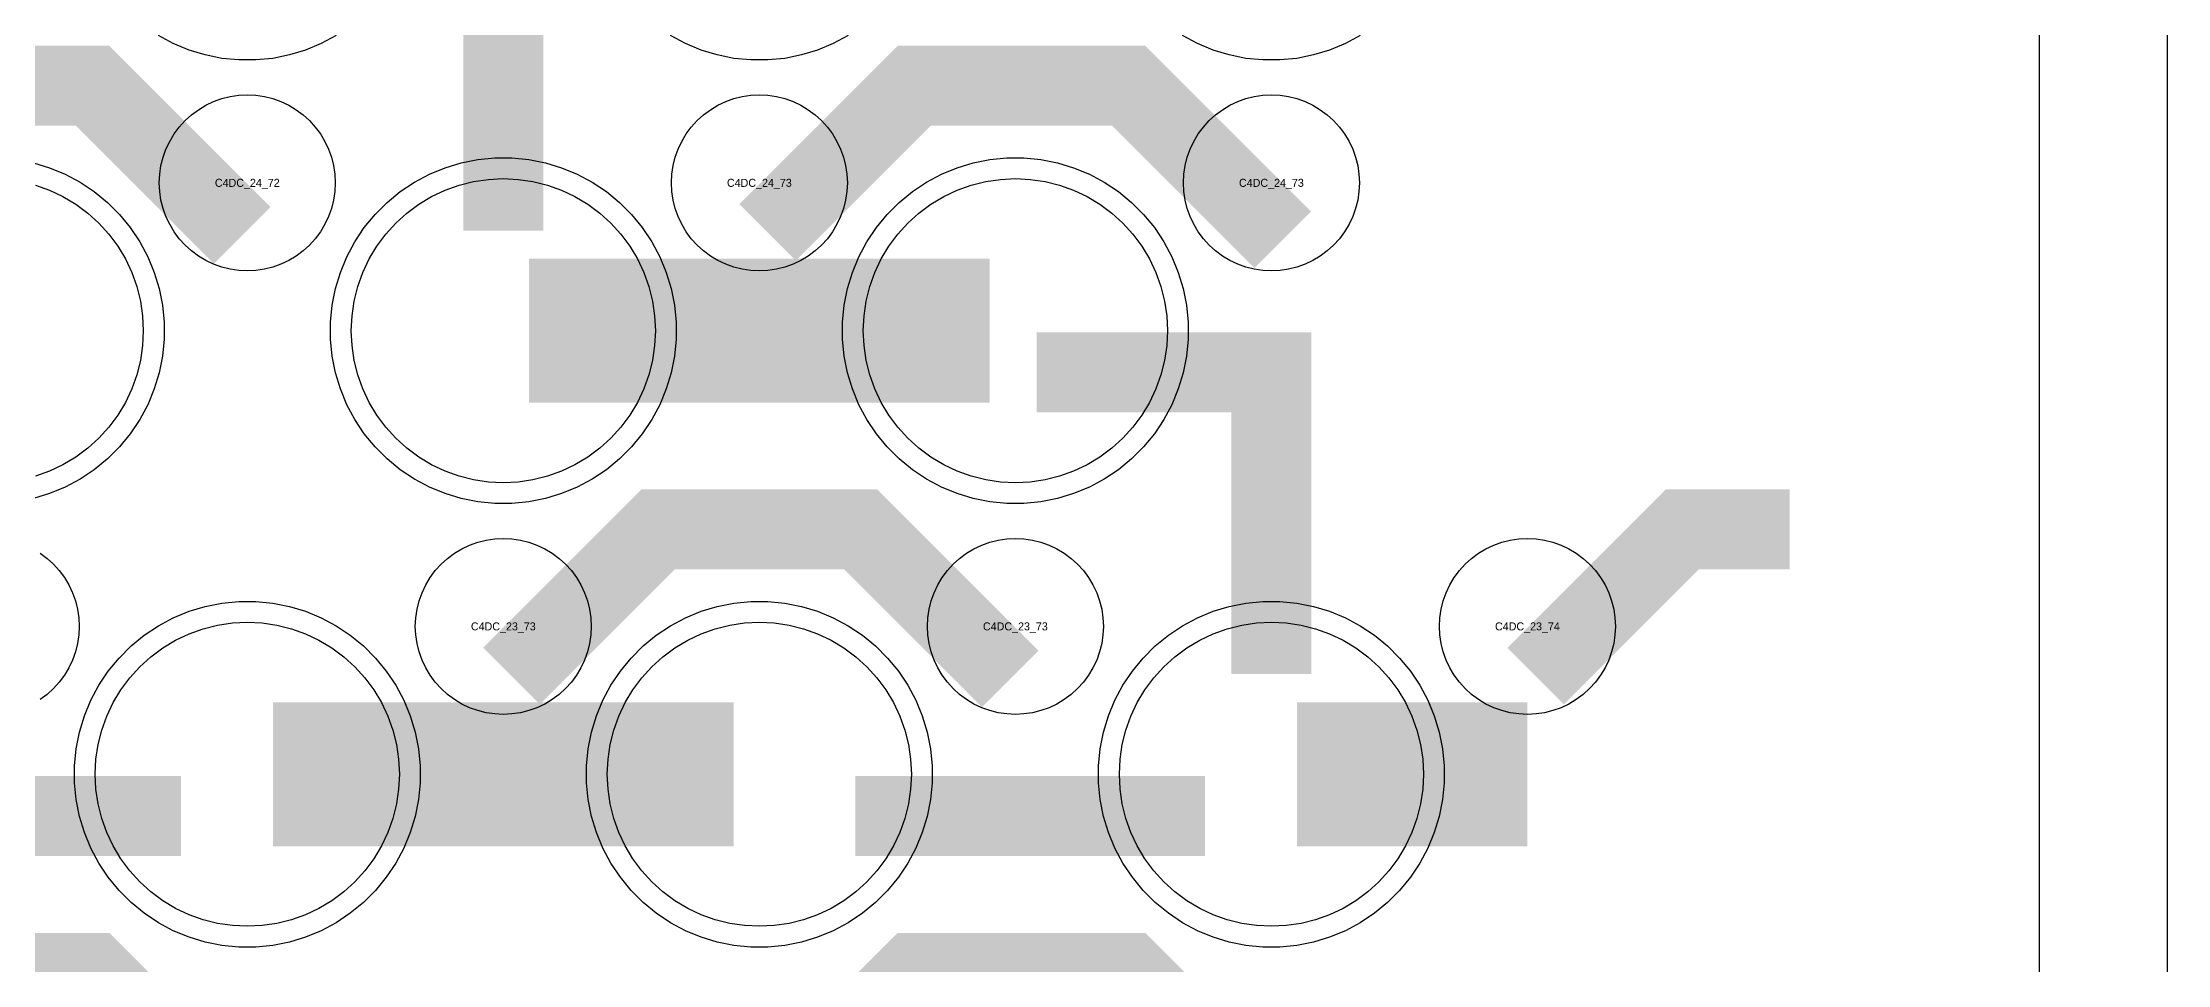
# Model space of a CAD drawing. Extents: x -11880 to 11880, y -14992 to 14992.
# Drawn here: x 11216 to 11880, y -11712 to -11424 of the extents above; entities that cross this region are included whole.
import ezdxf
from ezdxf.enums import TextEntityAlignment as Align

# ---------------------------------------------------------------- set-up
doc = ezdxf.new("R2010")
doc.units = 0
doc.header["$MEASUREMENT"] = 0
for name, color, linetype in [('GDS_775_DT_237', 138, 'CONTINUOUS'), ('OUTLINE', 30, 'CONTINUOUS'), ('RDL1_FS', 34, 'CONTINUOUS'), ('RDL_BS', 160, 'CONTINUOUS')]:
    doc.layers.add(name, color=color, linetype=linetype)

msp = doc.modelspace()

# ---------------------------------------------------------------- linework, layer by layer
at = {"layer": 'OUTLINE'}
for points in [[(-11880, -14992.5), (11880, -14992.5), (11880, 14992.5), (-11880, 14992.5)], [(-11840, -14952.5), (11840, -14952.5), (11840, 14952.5), (-11840, 14952.5)]]:
    msp.add_lwpolyline(points, close=True, dxfattribs=at)
at = {"layer": 'RDL1_FS', "color": 241, "true_color": 0xf7abae}
for points in [[(11360, -11561.534), (11355.343, -11561.305), (11350.732, -11560.621), (11346.209, -11559.489), (11341.819, -11557.917), (11337.605, -11555.925), (11333.605, -11553.527), (11329.86, -11550.749), (11326.406, -11547.619), (11323.276, -11544.165), (11320.498, -11540.42), (11318.1, -11536.42), (11316.108, -11532.206), (11314.536, -11527.816), (11313.404, -11523.293), (11312.72, -11518.682), (11312.491, -11514.025), (11312.72, -11509.368), (11313.404, -11504.757), (11314.536, -11500.234), (11316.108, -11495.844), (11318.1, -11491.63), (11320.498, -11487.63), (11323.276, -11483.885), (11326.406, -11480.431), (11329.86, -11477.301), (11333.605, -11474.523), (11337.605, -11472.125), (11341.819, -11470.133), (11346.209, -11468.561), (11350.732, -11467.429), (11355.343, -11466.745), (11360, -11466.516), (11364.657, -11466.745), (11369.268, -11467.429), (11373.791, -11468.561), (11378.181, -11470.133), (11382.395, -11472.125), (11386.395, -11474.523), (11390.14, -11477.301), (11393.594, -11480.431), (11396.724, -11483.885), (11399.502, -11487.63), (11401.9, -11491.63), (11403.892, -11495.844), (11405.464, -11500.234), (11406.596, -11504.757), (11407.28, -11509.368), (11407.509, -11514.025), (11407.28, -11518.682), (11406.596, -11523.293), (11405.464, -11527.816), (11403.892, -11532.206), (11401.9, -11536.42), (11399.502, -11540.42), (11396.724, -11544.165), (11393.594, -11547.619), (11390.14, -11550.749), (11386.395, -11553.527), (11382.395, -11555.925), (11378.181, -11557.917), (11373.791, -11559.489), (11369.268, -11560.621), (11364.657, -11561.305)], [(11520, -11561.534), (11515.343, -11561.305), (11510.732, -11560.621), (11506.209, -11559.489), (11501.819, -11557.917), (11497.605, -11555.925), (11493.605, -11553.527), (11489.86, -11550.749), (11486.406, -11547.619), (11483.276, -11544.165), (11480.498, -11540.42), (11478.1, -11536.42), (11476.108, -11532.206), (11474.536, -11527.816), (11473.404, -11523.293), (11472.72, -11518.682), (11472.491, -11514.025), (11472.72, -11509.368), (11473.404, -11504.757), (11474.536, -11500.234), (11476.108, -11495.844), (11478.1, -11491.63), (11480.498, -11487.63), (11483.276, -11483.885), (11486.406, -11480.431), (11489.86, -11477.301), (11493.605, -11474.523), (11497.605, -11472.125), (11501.819, -11470.133), (11506.209, -11468.561), (11510.732, -11467.429), (11515.343, -11466.745), (11520, -11466.516), (11524.657, -11466.745), (11529.268, -11467.429), (11533.791, -11468.561), (11538.181, -11470.133), (11542.395, -11472.125), (11546.395, -11474.523), (11550.14, -11477.301), (11553.594, -11480.431), (11556.724, -11483.885), (11559.502, -11487.63), (11561.9, -11491.63), (11563.892, -11495.844), (11565.464, -11500.234), (11566.596, -11504.757), (11567.28, -11509.368), (11567.509, -11514.025), (11567.28, -11518.682), (11566.596, -11523.293), (11565.464, -11527.816), (11563.892, -11532.206), (11561.9, -11536.42), (11559.502, -11540.42), (11556.724, -11544.165), (11553.594, -11547.619), (11550.14, -11550.749), (11546.395, -11553.527), (11542.395, -11555.925), (11538.181, -11557.917), (11533.791, -11559.489), (11529.268, -11560.621), (11524.657, -11561.305)], [(11280, -11700.099), (11275.343, -11699.87), (11270.732, -11699.186), (11266.209, -11698.054), (11261.819, -11696.482), (11257.605, -11694.49), (11253.605, -11692.092), (11249.86, -11689.314), (11246.406, -11686.184), (11243.276, -11682.73), (11240.498, -11678.985), (11238.1, -11674.985), (11236.108, -11670.771), (11234.536, -11666.381), (11233.404, -11661.858), (11232.72, -11657.247), (11232.491, -11652.59), (11232.72, -11647.933), (11233.404, -11643.322), (11234.536, -11638.799), (11236.108, -11634.409), (11238.1, -11630.195), (11240.498, -11626.195), (11243.276, -11622.45), (11246.406, -11618.996), (11249.86, -11615.866), (11253.605, -11613.088), (11257.605, -11610.69), (11261.819, -11608.698), (11266.209, -11607.126), (11270.732, -11605.994), (11275.343, -11605.31), (11280, -11605.081), (11284.657, -11605.31), (11289.268, -11605.994), (11293.791, -11607.126), (11298.181, -11608.698), (11302.395, -11610.69), (11306.395, -11613.088), (11310.14, -11615.866), (11313.594, -11618.996), (11316.724, -11622.45), (11319.502, -11626.195), (11321.9, -11630.195), (11323.892, -11634.409), (11325.464, -11638.799), (11326.596, -11643.322), (11327.28, -11647.933), (11327.509, -11652.59), (11327.28, -11657.247), (11326.596, -11661.858), (11325.464, -11666.381), (11323.892, -11670.771), (11321.9, -11674.985), (11319.502, -11678.985), (11316.724, -11682.73), (11313.594, -11686.184), (11310.14, -11689.314), (11306.395, -11692.092), (11302.395, -11694.49), (11298.181, -11696.482), (11293.791, -11698.054), (11289.268, -11699.186), (11284.657, -11699.87)], [(11440, -11700.099), (11435.343, -11699.87), (11430.732, -11699.186), (11426.209, -11698.054), (11421.819, -11696.482), (11417.605, -11694.49), (11413.605, -11692.092), (11409.86, -11689.314), (11406.406, -11686.184), (11403.276, -11682.73), (11400.498, -11678.985), (11398.1, -11674.985), (11396.108, -11670.771), (11394.536, -11666.381), (11393.404, -11661.858), (11392.72, -11657.247), (11392.491, -11652.59), (11392.72, -11647.933), (11393.404, -11643.322), (11394.536, -11638.799), (11396.108, -11634.409), (11398.1, -11630.195), (11400.498, -11626.195), (11403.276, -11622.45), (11406.406, -11618.996), (11409.86, -11615.866), (11413.605, -11613.088), (11417.605, -11610.69), (11421.819, -11608.698), (11426.209, -11607.126), (11430.732, -11605.994), (11435.343, -11605.31), (11440, -11605.081), (11444.657, -11605.31), (11449.268, -11605.994), (11453.791, -11607.126), (11458.181, -11608.698), (11462.395, -11610.69), (11466.395, -11613.088), (11470.14, -11615.866), (11473.594, -11618.996), (11476.724, -11622.45), (11479.502, -11626.195), (11481.9, -11630.195), (11483.892, -11634.409), (11485.464, -11638.799), (11486.596, -11643.322), (11487.28, -11647.933), (11487.509, -11652.59), (11487.28, -11657.247), (11486.596, -11661.858), (11485.464, -11666.381), (11483.892, -11670.771), (11481.9, -11674.985), (11479.502, -11678.985), (11476.724, -11682.73), (11473.594, -11686.184), (11470.14, -11689.314), (11466.395, -11692.092), (11462.395, -11694.49), (11458.181, -11696.482), (11453.791, -11698.054), (11449.268, -11699.186), (11444.657, -11699.87)], [(11600, -11700.099), (11595.343, -11699.87), (11590.732, -11699.186), (11586.209, -11698.054), (11581.819, -11696.482), (11577.605, -11694.49), (11573.605, -11692.092), (11569.86, -11689.314), (11566.406, -11686.184), (11563.276, -11682.73), (11560.498, -11678.985), (11558.1, -11674.985), (11556.108, -11670.771), (11554.536, -11666.381), (11553.404, -11661.858), (11552.72, -11657.247), (11552.491, -11652.59), (11552.72, -11647.933), (11553.404, -11643.322), (11554.536, -11638.799), (11556.108, -11634.409), (11558.1, -11630.195), (11560.498, -11626.195), (11563.276, -11622.45), (11566.406, -11618.996), (11569.86, -11615.866), (11573.605, -11613.088), (11577.605, -11610.69), (11581.819, -11608.698), (11586.209, -11607.126), (11590.732, -11605.994), (11595.343, -11605.31), (11600, -11605.081), (11604.657, -11605.31), (11609.268, -11605.994), (11613.791, -11607.126), (11618.181, -11608.698), (11622.395, -11610.69), (11626.395, -11613.088), (11630.14, -11615.866), (11633.594, -11618.996), (11636.724, -11622.45), (11639.502, -11626.195), (11641.9, -11630.195), (11643.892, -11634.409), (11645.464, -11638.799), (11646.596, -11643.322), (11647.28, -11647.933), (11647.509, -11652.59), (11647.28, -11657.247), (11646.596, -11661.858), (11645.464, -11666.381), (11643.892, -11670.771), (11641.9, -11674.985), (11639.502, -11678.985), (11636.724, -11682.73), (11633.594, -11686.184), (11630.14, -11689.314), (11626.395, -11692.092), (11622.395, -11694.49), (11618.181, -11696.482), (11613.791, -11698.054), (11609.268, -11699.186), (11604.657, -11699.87)]]:
    msp.add_lwpolyline(points, close=True, dxfattribs=at)
at = {"layer": 'RDL1_FS'}
msp.add_lwpolyline([(11213.791, -11468.561), (11218.181, -11470.133), (11222.395, -11472.125), (11226.395, -11474.523), (11230.14, -11477.301), (11233.594, -11480.431), (11236.724, -11483.885), (11239.502, -11487.63), (11241.9, -11491.63), (11243.892, -11495.844), (11245.464, -11500.234), (11246.596, -11504.757), (11247.28, -11509.368), (11247.509, -11514.025), (11247.28, -11518.682), (11246.596, -11523.293), (11245.464, -11527.816), (11243.892, -11532.206), (11241.9, -11536.42), (11239.502, -11540.42), (11236.724, -11544.165), (11233.594, -11547.619), (11230.14, -11550.749), (11226.395, -11553.527), (11222.395, -11555.925), (11218.181, -11557.917), (11213.791, -11559.489)], dxfattribs=at)
at = {"layer": 'RDL1_FS', "color": 241, "true_color": 0xf7abae}
for points in [[(11368.002, -11514.025, 45, 45, 0), (11440.002, -11514.025, 45, 45, 0)], [(11440.002, -11514.025, 45, 45, 0), (11512.002, -11514.025, 45, 45, 0)], [(11288.002, -11652.59, 45, 45, 0), (11360.002, -11652.59, 45, 45, 0)], [(11360.002, -11652.59, 45, 45, 0), (11432.002, -11652.59, 45, 45, 0)], [(11608.002, -11652.59, 45, 45, 0), (11680.002, -11652.59, 45, 45, 0)]]:
    msp.add_lwpolyline(points, format="xyseb", dxfattribs=at)
at = {"layer": 'RDL_BS', "color": 241, "true_color": 0xf7abae}
for points in [[(11360, -11482.755, 25, 25, 0), (11360, -11375.978, 25, 25, 0)], [(11360, -11482.755, 25, 25, 0), (11360, -11375.978, 25, 25, 0)], [(11600, -11621.32, 25, 25, 0), (11600, -11514.543, 25, 25, 0)], [(11600, -11621.32, 25, 25, 0), (11600, -11514.543, 25, 25, 0)], [(11612.5, -11527.043, 25, 25, 0), (11526.667, -11527.043, 25, 25, 0)], [(11612.5, -11527.043, 25, 25, 0), (11547.833, -11527.043, 25, 25, 0)], [(11150.016, -11665.603, 25, 25, 0), (11259.281, -11665.603, 25, 25, 0)], [(11470.016, -11665.603, 25, 25, 0), (11579.281, -11665.603, 25, 25, 0)]]:
    msp.add_lwpolyline(points, format="xyseb", dxfattribs=at)
at = {"layer": 'RDL_BS'}
for points in [[(11278.401, -11484.238, 25, 25, 0), (11231.687, -11437.524, 25, 25, 0), (11201.929, -11437.524, 25, 25, 0)], [(11442.562, -11483.339, 25, 25, 0), (11488.377, -11437.524, 25, 25, 0), (11521.93, -11437.524, 25, 25, 0)], [(11603.555, -11485.644, 25, 25, 0), (11555.435, -11437.524, 25, 25, 0), (11521.838, -11437.524, 25, 25, 0)], [(11362.562, -11621.904, 25, 25, 0), (11408.377, -11576.089, 25, 25, 0), (11441.93, -11576.089, 25, 25, 0)], [(11518.401, -11622.803, 25, 25, 0), (11471.687, -11576.089, 25, 25, 0), (11441.929, -11576.089, 25, 25, 0)], [(11682.562, -11621.904, 25, 25, 0), (11728.377, -11576.089, 25, 25, 0), (11761.93, -11576.089, 25, 25, 0)], [(11278.401, -11761.368, 25, 25, 0), (11231.687, -11714.654, 25, 25, 0), (11201.929, -11714.654, 25, 25, 0)], [(11442.562, -11760.469, 25, 25, 0), (11488.377, -11714.654, 25, 25, 0), (11521.93, -11714.654, 25, 25, 0)], [(11603.555, -11762.774, 25, 25, 0), (11555.435, -11714.654, 25, 25, 0), (11521.838, -11714.654, 25, 25, 0)]]:
    msp.add_lwpolyline(points, format="xyseb", dxfattribs=at)
at = {"layer": 'RDL_BS', "color": 241, "true_color": 0xf7abae}
for points in [[(11307.777, -11421.843), (11303.115, -11424.335), (11298.205, -11426.366), (11293.165, -11427.897), (11287.938, -11428.943), (11282.644, -11429.46), (11277.356, -11429.46), (11272.062, -11428.943), (11266.835, -11427.897), (11261.795, -11426.366), (11256.885, -11424.335), (11252.223, -11421.843)], [(11467.777, -11421.843), (11463.115, -11424.335), (11458.205, -11426.366), (11453.165, -11427.897), (11447.938, -11428.943), (11442.644, -11429.46), (11437.356, -11429.46), (11432.062, -11428.943), (11426.835, -11427.897), (11421.795, -11426.366), (11416.885, -11424.335), (11412.223, -11421.843)], [(11627.777, -11421.843), (11623.115, -11424.335), (11618.205, -11426.366), (11613.165, -11427.897), (11607.938, -11428.943), (11602.644, -11429.46), (11597.356, -11429.46), (11592.062, -11428.943), (11586.835, -11427.897), (11581.795, -11426.366), (11576.885, -11424.335), (11572.223, -11421.843)]]:
    msp.add_lwpolyline(points, dxfattribs=at)
at = {"layer": 'RDL_BS'}
for points in [[(11280, -11495.331), (11277.307, -11495.199), (11274.635, -11494.803), (11272.016, -11494.146), (11269.481, -11493.239), (11267.044, -11492.087), (11264.72, -11490.694), (11262.557, -11489.091), (11260.558, -11487.279), (11258.746, -11485.28), (11257.143, -11483.117), (11255.75, -11480.793), (11254.598, -11478.356), (11253.691, -11475.821), (11253.034, -11473.202), (11252.638, -11470.53), (11252.506, -11467.837), (11252.638, -11465.144), (11253.034, -11462.472), (11253.691, -11459.853), (11254.598, -11457.318), (11255.75, -11454.881), (11257.143, -11452.557), (11258.746, -11450.394), (11260.558, -11448.395), (11262.557, -11446.583), (11264.72, -11444.98), (11267.044, -11443.587), (11269.481, -11442.435), (11272.016, -11441.528), (11274.635, -11440.871), (11277.307, -11440.475), (11280, -11440.343), (11282.693, -11440.475), (11285.365, -11440.871), (11287.984, -11441.528), (11290.519, -11442.435), (11292.956, -11443.587), (11295.28, -11444.98), (11297.443, -11446.583), (11299.442, -11448.395), (11301.254, -11450.394), (11302.857, -11452.557), (11304.25, -11454.881), (11305.402, -11457.318), (11306.309, -11459.853), (11306.966, -11462.472), (11307.362, -11465.144), (11307.494, -11467.837), (11307.362, -11470.53), (11306.966, -11473.202), (11306.309, -11475.821), (11305.402, -11478.356), (11304.25, -11480.793), (11302.857, -11483.117), (11301.254, -11485.28), (11299.442, -11487.279), (11297.443, -11489.091), (11295.28, -11490.694), (11292.956, -11492.087), (11290.519, -11493.239), (11287.984, -11494.146), (11285.365, -11494.803), (11282.693, -11495.199)], [(11440, -11495.331), (11437.307, -11495.199), (11434.635, -11494.803), (11432.016, -11494.146), (11429.481, -11493.239), (11427.044, -11492.087), (11424.72, -11490.694), (11422.557, -11489.091), (11420.558, -11487.279), (11418.746, -11485.28), (11417.143, -11483.117), (11415.75, -11480.793), (11414.598, -11478.356), (11413.691, -11475.821), (11413.034, -11473.202), (11412.638, -11470.53), (11412.506, -11467.837), (11412.638, -11465.144), (11413.034, -11462.472), (11413.691, -11459.853), (11414.598, -11457.318), (11415.75, -11454.881), (11417.143, -11452.557), (11418.746, -11450.394), (11420.558, -11448.395), (11422.557, -11446.583), (11424.72, -11444.98), (11427.044, -11443.587), (11429.481, -11442.435), (11432.016, -11441.528), (11434.635, -11440.871), (11437.307, -11440.475), (11440, -11440.343), (11442.693, -11440.475), (11445.365, -11440.871), (11447.984, -11441.528), (11450.519, -11442.435), (11452.956, -11443.587), (11455.28, -11444.98), (11457.443, -11446.583), (11459.442, -11448.395), (11461.254, -11450.394), (11462.857, -11452.557), (11464.25, -11454.881), (11465.402, -11457.318), (11466.309, -11459.853), (11466.966, -11462.472), (11467.362, -11465.144), (11467.494, -11467.837), (11467.362, -11470.53), (11466.966, -11473.202), (11466.309, -11475.821), (11465.402, -11478.356), (11464.25, -11480.793), (11462.857, -11483.117), (11461.254, -11485.28), (11459.442, -11487.279), (11457.443, -11489.091), (11455.28, -11490.694), (11452.956, -11492.087), (11450.519, -11493.239), (11447.984, -11494.146), (11445.365, -11494.803), (11442.693, -11495.199)], [(11600, -11495.331), (11597.307, -11495.199), (11594.635, -11494.803), (11592.016, -11494.146), (11589.481, -11493.239), (11587.044, -11492.087), (11584.72, -11490.694), (11582.557, -11489.091), (11580.558, -11487.279), (11578.746, -11485.28), (11577.143, -11483.117), (11575.75, -11480.793), (11574.598, -11478.356), (11573.691, -11475.821), (11573.034, -11473.202), (11572.638, -11470.53), (11572.506, -11467.837), (11572.638, -11465.144), (11573.034, -11462.472), (11573.691, -11459.853), (11574.598, -11457.318), (11575.75, -11454.881), (11577.143, -11452.557), (11578.746, -11450.394), (11580.558, -11448.395), (11582.557, -11446.583), (11584.72, -11444.98), (11587.044, -11443.587), (11589.481, -11442.435), (11592.016, -11441.528), (11594.635, -11440.871), (11597.307, -11440.475), (11600, -11440.343), (11602.693, -11440.475), (11605.365, -11440.871), (11607.984, -11441.528), (11610.519, -11442.435), (11612.956, -11443.587), (11615.28, -11444.98), (11617.443, -11446.583), (11619.442, -11448.395), (11621.254, -11450.394), (11622.857, -11452.557), (11624.25, -11454.881), (11625.402, -11457.318), (11626.309, -11459.853), (11626.966, -11462.472), (11627.362, -11465.144), (11627.494, -11467.837), (11627.362, -11470.53), (11626.966, -11473.202), (11626.309, -11475.821), (11625.402, -11478.356), (11624.25, -11480.793), (11622.857, -11483.117), (11621.254, -11485.28), (11619.442, -11487.279), (11617.443, -11489.091), (11615.28, -11490.694), (11612.956, -11492.087), (11610.519, -11493.239), (11607.984, -11494.146), (11605.365, -11494.803), (11602.693, -11495.199)], [(11360, -11633.896), (11357.307, -11633.764), (11354.635, -11633.368), (11352.016, -11632.711), (11349.481, -11631.804), (11347.044, -11630.652), (11344.72, -11629.259), (11342.557, -11627.656), (11340.558, -11625.844), (11338.746, -11623.845), (11337.143, -11621.682), (11335.75, -11619.358), (11334.598, -11616.921), (11333.691, -11614.386), (11333.034, -11611.767), (11332.638, -11609.095), (11332.506, -11606.402), (11332.638, -11603.709), (11333.034, -11601.037), (11333.691, -11598.418), (11334.598, -11595.883), (11335.75, -11593.446), (11337.143, -11591.122), (11338.746, -11588.959), (11340.558, -11586.96), (11342.557, -11585.148), (11344.72, -11583.545), (11347.044, -11582.152), (11349.481, -11581), (11352.016, -11580.093), (11354.635, -11579.436), (11357.307, -11579.04), (11360, -11578.908), (11362.693, -11579.04), (11365.365, -11579.436), (11367.984, -11580.093), (11370.519, -11581), (11372.956, -11582.152), (11375.28, -11583.545), (11377.443, -11585.148), (11379.442, -11586.96), (11381.254, -11588.959), (11382.857, -11591.122), (11384.25, -11593.446), (11385.402, -11595.883), (11386.309, -11598.418), (11386.966, -11601.037), (11387.362, -11603.709), (11387.494, -11606.402), (11387.362, -11609.095), (11386.966, -11611.767), (11386.309, -11614.386), (11385.402, -11616.921), (11384.25, -11619.358), (11382.857, -11621.682), (11381.254, -11623.845), (11379.442, -11625.844), (11377.443, -11627.656), (11375.28, -11629.259), (11372.956, -11630.652), (11370.519, -11631.804), (11367.984, -11632.711), (11365.365, -11633.368), (11362.693, -11633.764)], [(11520, -11633.896), (11517.307, -11633.764), (11514.635, -11633.368), (11512.016, -11632.711), (11509.481, -11631.804), (11507.044, -11630.652), (11504.72, -11629.259), (11502.557, -11627.656), (11500.558, -11625.844), (11498.746, -11623.845), (11497.143, -11621.682), (11495.75, -11619.358), (11494.598, -11616.921), (11493.691, -11614.386), (11493.034, -11611.767), (11492.638, -11609.095), (11492.506, -11606.402), (11492.638, -11603.709), (11493.034, -11601.037), (11493.691, -11598.418), (11494.598, -11595.883), (11495.75, -11593.446), (11497.143, -11591.122), (11498.746, -11588.959), (11500.558, -11586.96), (11502.557, -11585.148), (11504.72, -11583.545), (11507.044, -11582.152), (11509.481, -11581), (11512.016, -11580.093), (11514.635, -11579.436), (11517.307, -11579.04), (11520, -11578.908), (11522.693, -11579.04), (11525.365, -11579.436), (11527.984, -11580.093), (11530.519, -11581), (11532.956, -11582.152), (11535.28, -11583.545), (11537.443, -11585.148), (11539.442, -11586.96), (11541.254, -11588.959), (11542.857, -11591.122), (11544.25, -11593.446), (11545.402, -11595.883), (11546.309, -11598.418), (11546.966, -11601.037), (11547.362, -11603.709), (11547.494, -11606.402), (11547.362, -11609.095), (11546.966, -11611.767), (11546.309, -11614.386), (11545.402, -11616.921), (11544.25, -11619.358), (11542.857, -11621.682), (11541.254, -11623.845), (11539.442, -11625.844), (11537.443, -11627.656), (11535.28, -11629.259), (11532.956, -11630.652), (11530.519, -11631.804), (11527.984, -11632.711), (11525.365, -11633.368), (11522.693, -11633.764)], [(11680, -11633.896), (11677.307, -11633.764), (11674.635, -11633.368), (11672.016, -11632.711), (11669.481, -11631.804), (11667.044, -11630.652), (11664.72, -11629.259), (11662.557, -11627.656), (11660.558, -11625.844), (11658.746, -11623.845), (11657.143, -11621.682), (11655.75, -11619.358), (11654.598, -11616.921), (11653.691, -11614.386), (11653.034, -11611.767), (11652.638, -11609.095), (11652.506, -11606.402), (11652.638, -11603.709), (11653.034, -11601.037), (11653.691, -11598.418), (11654.598, -11595.883), (11655.75, -11593.446), (11657.143, -11591.122), (11658.746, -11588.959), (11660.558, -11586.96), (11662.557, -11585.148), (11664.72, -11583.545), (11667.044, -11582.152), (11669.481, -11581), (11672.016, -11580.093), (11674.635, -11579.436), (11677.307, -11579.04), (11680, -11578.908), (11682.693, -11579.04), (11685.365, -11579.436), (11687.984, -11580.093), (11690.519, -11581), (11692.956, -11582.152), (11695.28, -11583.545), (11697.443, -11585.148), (11699.442, -11586.96), (11701.254, -11588.959), (11702.857, -11591.122), (11704.25, -11593.446), (11705.402, -11595.883), (11706.309, -11598.418), (11706.966, -11601.037), (11707.362, -11603.709), (11707.494, -11606.402), (11707.362, -11609.095), (11706.966, -11611.767), (11706.309, -11614.386), (11705.402, -11616.921), (11704.25, -11619.358), (11702.857, -11621.682), (11701.254, -11623.845), (11699.442, -11625.844), (11697.443, -11627.656), (11695.28, -11629.259), (11692.956, -11630.652), (11690.519, -11631.804), (11687.984, -11632.711), (11685.365, -11633.368), (11682.693, -11633.764)]]:
    msp.add_lwpolyline(points, close=True, dxfattribs=at)
at = {"layer": 'RDL_BS', "color": 241, "true_color": 0xf7abae}
for points in [[(11357.356, -11568.025), (11352.062, -11567.508), (11346.835, -11566.462), (11341.795, -11564.931), (11336.885, -11562.9), (11332.223, -11560.408), (11327.809, -11557.461), (11323.708, -11554.099), (11319.926, -11550.317), (11316.564, -11546.216), (11313.617, -11541.802), (11311.125, -11537.14), (11309.094, -11532.23), (11307.563, -11527.19), (11306.517, -11521.963), (11306, -11516.669), (11306, -11511.381), (11306.517, -11506.087), (11307.563, -11500.86), (11309.094, -11495.82), (11311.125, -11490.91), (11313.617, -11486.248), (11316.564, -11481.834), (11319.926, -11477.733), (11323.708, -11473.951), (11327.809, -11470.589), (11332.223, -11467.642), (11336.885, -11465.15), (11341.795, -11463.119), (11346.835, -11461.588), (11352.062, -11460.542), (11357.356, -11460.025), (11362.644, -11460.025), (11367.938, -11460.542), (11373.165, -11461.588), (11378.205, -11463.119), (11383.115, -11465.15), (11387.777, -11467.642), (11392.191, -11470.589), (11396.292, -11473.951), (11400.074, -11477.733), (11403.436, -11481.834), (11406.383, -11486.248), (11408.875, -11490.91), (11410.906, -11495.82), (11412.437, -11500.86), (11413.483, -11506.087), (11414, -11511.381), (11414, -11516.669), (11413.483, -11521.963), (11412.437, -11527.19), (11410.906, -11532.23), (11408.875, -11537.14), (11406.383, -11541.802), (11403.436, -11546.216), (11400.074, -11550.317), (11396.292, -11554.099), (11392.191, -11557.461), (11387.777, -11560.408), (11383.115, -11562.9), (11378.205, -11564.931), (11373.165, -11566.462), (11367.938, -11567.508), (11362.644, -11568.025)], [(11517.356, -11568.025), (11512.062, -11567.508), (11506.835, -11566.462), (11501.795, -11564.931), (11496.885, -11562.9), (11492.223, -11560.408), (11487.809, -11557.461), (11483.708, -11554.099), (11479.926, -11550.317), (11476.564, -11546.216), (11473.617, -11541.802), (11471.125, -11537.14), (11469.094, -11532.23), (11467.563, -11527.19), (11466.517, -11521.963), (11466, -11516.669), (11466, -11511.381), (11466.517, -11506.087), (11467.563, -11500.86), (11469.094, -11495.82), (11471.125, -11490.91), (11473.617, -11486.248), (11476.564, -11481.834), (11479.926, -11477.733), (11483.708, -11473.951), (11487.809, -11470.589), (11492.223, -11467.642), (11496.885, -11465.15), (11501.795, -11463.119), (11506.835, -11461.588), (11512.062, -11460.542), (11517.356, -11460.025), (11522.644, -11460.025), (11527.938, -11460.542), (11533.165, -11461.588), (11538.205, -11463.119), (11543.115, -11465.15), (11547.777, -11467.642), (11552.191, -11470.589), (11556.292, -11473.951), (11560.074, -11477.733), (11563.436, -11481.834), (11566.383, -11486.248), (11568.875, -11490.91), (11570.906, -11495.82), (11572.437, -11500.86), (11573.483, -11506.087), (11574, -11511.381), (11574, -11516.669), (11573.483, -11521.963), (11572.437, -11527.19), (11570.906, -11532.23), (11568.875, -11537.14), (11566.383, -11541.802), (11563.436, -11546.216), (11560.074, -11550.317), (11556.292, -11554.099), (11552.191, -11557.461), (11547.777, -11560.408), (11543.115, -11562.9), (11538.205, -11564.931), (11533.165, -11566.462), (11527.938, -11567.508), (11522.644, -11568.025)], [(11277.356, -11706.59), (11272.062, -11706.073), (11266.835, -11705.027), (11261.795, -11703.496), (11256.885, -11701.465), (11252.223, -11698.973), (11247.809, -11696.026), (11243.708, -11692.664), (11239.926, -11688.882), (11236.564, -11684.781), (11233.617, -11680.367), (11231.125, -11675.705), (11229.094, -11670.795), (11227.563, -11665.755), (11226.517, -11660.528), (11226, -11655.234), (11226, -11649.946), (11226.517, -11644.652), (11227.563, -11639.425), (11229.094, -11634.385), (11231.125, -11629.475), (11233.617, -11624.813), (11236.564, -11620.399), (11239.926, -11616.298), (11243.708, -11612.516), (11247.809, -11609.154), (11252.223, -11606.207), (11256.885, -11603.715), (11261.795, -11601.684), (11266.835, -11600.153), (11272.062, -11599.107), (11277.356, -11598.59), (11282.644, -11598.59), (11287.938, -11599.107), (11293.165, -11600.153), (11298.205, -11601.684), (11303.115, -11603.715), (11307.777, -11606.207), (11312.191, -11609.154), (11316.292, -11612.516), (11320.074, -11616.298), (11323.436, -11620.399), (11326.383, -11624.813), (11328.875, -11629.475), (11330.906, -11634.385), (11332.437, -11639.425), (11333.483, -11644.652), (11334, -11649.946), (11334, -11655.234), (11333.483, -11660.528), (11332.437, -11665.755), (11330.906, -11670.795), (11328.875, -11675.705), (11326.383, -11680.367), (11323.436, -11684.781), (11320.074, -11688.882), (11316.292, -11692.664), (11312.191, -11696.026), (11307.777, -11698.973), (11303.115, -11701.465), (11298.205, -11703.496), (11293.165, -11705.027), (11287.938, -11706.073), (11282.644, -11706.59)], [(11437.356, -11706.59), (11432.062, -11706.073), (11426.835, -11705.027), (11421.795, -11703.496), (11416.885, -11701.465), (11412.223, -11698.973), (11407.809, -11696.026), (11403.708, -11692.664), (11399.926, -11688.882), (11396.564, -11684.781), (11393.617, -11680.367), (11391.125, -11675.705), (11389.094, -11670.795), (11387.563, -11665.755), (11386.517, -11660.528), (11386, -11655.234), (11386, -11649.946), (11386.517, -11644.652), (11387.563, -11639.425), (11389.094, -11634.385), (11391.125, -11629.475), (11393.617, -11624.813), (11396.564, -11620.399), (11399.926, -11616.298), (11403.708, -11612.516), (11407.809, -11609.154), (11412.223, -11606.207), (11416.885, -11603.715), (11421.795, -11601.684), (11426.835, -11600.153), (11432.062, -11599.107), (11437.356, -11598.59), (11442.644, -11598.59), (11447.938, -11599.107), (11453.165, -11600.153), (11458.205, -11601.684), (11463.115, -11603.715), (11467.777, -11606.207), (11472.191, -11609.154), (11476.292, -11612.516), (11480.074, -11616.298), (11483.436, -11620.399), (11486.383, -11624.813), (11488.875, -11629.475), (11490.906, -11634.385), (11492.437, -11639.425), (11493.483, -11644.652), (11494, -11649.946), (11494, -11655.234), (11493.483, -11660.528), (11492.437, -11665.755), (11490.906, -11670.795), (11488.875, -11675.705), (11486.383, -11680.367), (11483.436, -11684.781), (11480.074, -11688.882), (11476.292, -11692.664), (11472.191, -11696.026), (11467.777, -11698.973), (11463.115, -11701.465), (11458.205, -11703.496), (11453.165, -11705.027), (11447.938, -11706.073), (11442.644, -11706.59)], [(11597.356, -11706.59), (11592.062, -11706.073), (11586.835, -11705.027), (11581.795, -11703.496), (11576.885, -11701.465), (11572.223, -11698.973), (11567.809, -11696.026), (11563.708, -11692.664), (11559.926, -11688.882), (11556.564, -11684.781), (11553.617, -11680.367), (11551.125, -11675.705), (11549.094, -11670.795), (11547.563, -11665.755), (11546.517, -11660.528), (11546, -11655.234), (11546, -11649.946), (11546.517, -11644.652), (11547.563, -11639.425), (11549.094, -11634.385), (11551.125, -11629.475), (11553.617, -11624.813), (11556.564, -11620.399), (11559.926, -11616.298), (11563.708, -11612.516), (11567.809, -11609.154), (11572.223, -11606.207), (11576.885, -11603.715), (11581.795, -11601.684), (11586.835, -11600.153), (11592.062, -11599.107), (11597.356, -11598.59), (11602.644, -11598.59), (11607.938, -11599.107), (11613.165, -11600.153), (11618.205, -11601.684), (11623.115, -11603.715), (11627.777, -11606.207), (11632.191, -11609.154), (11636.292, -11612.516), (11640.074, -11616.298), (11643.436, -11620.399), (11646.383, -11624.813), (11648.875, -11629.475), (11650.906, -11634.385), (11652.437, -11639.425), (11653.483, -11644.652), (11654, -11649.946), (11654, -11655.234), (11653.483, -11660.528), (11652.437, -11665.755), (11650.906, -11670.795), (11648.875, -11675.705), (11646.383, -11680.367), (11643.436, -11684.781), (11640.074, -11688.882), (11636.292, -11692.664), (11632.191, -11696.026), (11627.777, -11698.973), (11623.115, -11701.465), (11618.205, -11703.496), (11613.165, -11705.027), (11607.938, -11706.073), (11602.644, -11706.59)]]:
    msp.add_lwpolyline(points, close=True, dxfattribs=at)
at = {"layer": 'RDL_BS'}
for points in [[(11213.165, -11461.588), (11218.205, -11463.119), (11223.115, -11465.15), (11227.777, -11467.642), (11232.191, -11470.589), (11236.292, -11473.951), (11240.074, -11477.733), (11243.436, -11481.834), (11246.383, -11486.248), (11248.875, -11490.91), (11250.906, -11495.82), (11252.437, -11500.86), (11253.483, -11506.087), (11254, -11511.381), (11254, -11516.669), (11253.483, -11521.963), (11252.437, -11527.19), (11250.906, -11532.23), (11248.875, -11537.14), (11246.383, -11541.802), (11243.436, -11546.216), (11240.074, -11550.317), (11236.292, -11554.099), (11232.191, -11557.461), (11227.777, -11560.408), (11223.115, -11562.9), (11218.205, -11564.931), (11213.165, -11566.462)], [(11215.28, -11583.545), (11217.443, -11585.148), (11219.442, -11586.96), (11221.254, -11588.959), (11222.857, -11591.122), (11224.25, -11593.446), (11225.402, -11595.883), (11226.309, -11598.418), (11226.966, -11601.037), (11227.362, -11603.709), (11227.494, -11606.402), (11227.362, -11609.095), (11226.966, -11611.767), (11226.309, -11614.386), (11225.402, -11616.921), (11224.25, -11619.358), (11222.857, -11621.682), (11221.254, -11623.845), (11219.442, -11625.844), (11217.443, -11627.656), (11215.28, -11629.259)]]:
    msp.add_lwpolyline(points, dxfattribs=at)

# ---------------------------------------------------------------- texts
at = {"layer": 'GDS_775_DT_237'}
for s, p in [('C4DC_24_72', (11280, -11467.837)), ('C4DC_24_72', (11280, -11467.837)), ('C4DC_24_73', (11440, -11467.837)), ('C4DC_24_73', (11440, -11467.837)), ('C4DC_24_73', (11600, -11467.837)), ('C4DC_24_73', (11600, -11467.837)), ('C4DC_23_73', (11360, -11606.402)), ('C4DC_23_73', (11360, -11606.402)), ('C4DC_23_73', (11520, -11606.402)), ('C4DC_23_73', (11520, -11606.402)), ('C4DC_23_74', (11680, -11606.402)), ('C4DC_23_74', (11680, -11606.402))]:
    msp.add_text(s, height=2.5, dxfattribs=at).set_placement(p, align=Align.MIDDLE_CENTER)

doc.saveas('drawing.dxf')
